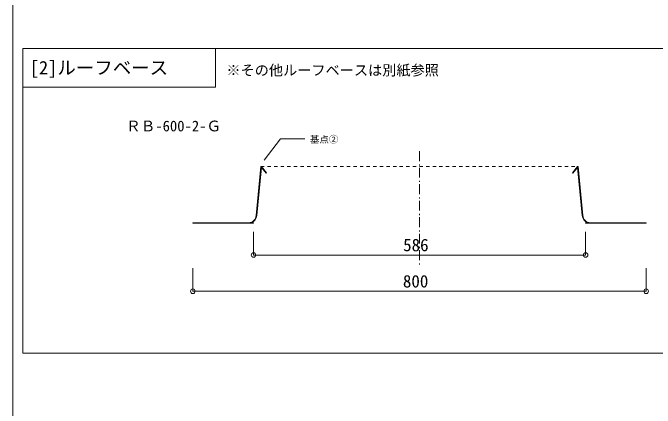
# Model space of a CAD drawing. Units: millimetres, scale not verified. Extents: x 140 to 2970, y -2076 to 1999.
# Drawn here: x 140 to 1274, y -1167 to -469 of the extents above; entities that cross this region are included whole.
import ezdxf
from ezdxf.enums import TextEntityAlignment as Align

# ---------------------------------------------------------------- set-up
doc = ezdxf.new("R2010")
doc.units = ezdxf.units.MM
doc.header["$LTSCALE"] = 7
doc.linetypes.add('USER1', pattern=[1.66656, 0.83312, -0.83344])
doc.linetypes.add('USER4', pattern=[4.16656, 2.5, -0.83312, 0.27772, -0.55572])
for name, color, linetype, lineweight in [('0-0_0', 4, 'Continuous', 18), ('0-4___-1', 4, 'Continuous', 18), ('0-5___', 4, 'Continuous', 18)]:
    doc.layers.add(name, color=color, linetype=linetype, lineweight=lineweight)
doc.styles.add('ＭＳ ゴシック', font='')
doc.styles.get('ＭＳ ゴシック').set_extended_font_data('MS Gothic')

msp = doc.modelspace()

# ---------------------------------------------------------------- linework, layer by layer
at = {"layer": '0-0_0', "color": 7, "lineweight": 15}
for p, q in [((565.112, -896.628), (573.112, -896.628)), ((1151.112, -896.628), (1143.112, -896.628)), ((457.99, -960.669), (465.99, -960.669)), ((1257.99, -960.669), (1249.99, -960.669))]:
    msp.add_line(p, q, dxfattribs=at)
for centre in [(565.112, -896.628), (1151.112, -896.628), (457.99, -960.669), (1257.99, -960.669)]:
    msp.add_circle(centre, 4, dxfattribs=at)
at = {"layer": '0-4___-1'}
for p, q in [((565.112, -855.684), (565.112, -896.808)), ((1151.112, -855.684), (1151.112, -896.808)), ((573.112, -896.628), (1143.112, -896.628)), ((457.99, -919.726), (457.99, -960.849)), ((1257.99, -919.726), (1257.99, -960.849)), ((465.99, -960.669), (1249.99, -960.669))]:
    msp.add_line(p, q, dxfattribs=at)
at = {"layer": '0-5___', "linetype": 'USER4'}
msp.add_line((858.112, -713.197), (858.112, -917.197), dxfattribs=at)
at = {"layer": '0-5___'}
for p, q in [((577.99, -740.51), (569.798, -826.763)), ((578.859, -741.936), (570.793, -826.857)), ((577.99, -740.51), (578.99, -740.51)), ((578.859, -741.936), (587.122, -752.123)), ((578.99, -740.51), (587.899, -751.493)), ((1136.99, -740.51), (1127.952, -751.387)), ((1137.119, -741.919), (1128.721, -752.026)), ((1137.99, -740.51), (1136.99, -740.51)), ((1137.119, -741.919), (1145.186, -826.857)), ((1137.99, -740.51), (1146.182, -826.763)), ((587.899, -751.493), (587.192, -752.2)), ((1127.952, -751.387), (1128.659, -752.094)), ((457.99, -839.51), (564.99, -839.51)), ((457.99, -839.51), (457.99, -840.51)), ((457.99, -840.51), (564.99, -840.51)), ((564.99, -839.51), (564.99, -840.51)), ((1150.99, -839.51), (1257.99, -839.51)), ((1150.99, -839.51), (1150.99, -840.51)), ((1150.99, -840.51), (1257.99, -840.51)), ((1257.99, -839.51), (1257.99, -840.51))]:
    msp.add_line(p, q, dxfattribs=at)
at = {"layer": '0-5___', "linetype": 'USER1'}
msp.add_line((577.99, -740.51), (1137.99, -740.51), dxfattribs=at)
at = {"layer": '0-5___', "color": 3}
msp.add_lwpolyline([(140.268, -2076.212), (140.268, 1998.788), (2970.268, 1998.788), (2970.268, -2076.212)], close=True, dxfattribs=at)
at = {"layer": '0-5___'}
for points in [[(158.112, -532.081), (498.112, -532.081), (498.112, -600.081), (158.112, -600.081)], [(158.112, -532.081), (2948.112, -532.081), (2948.112, -1070.081), (158.112, -1070.081)]]:
    msp.add_lwpolyline(points, close=True, dxfattribs=at)
msp.add_lwpolyline([(583.857, -729.197), (612.621, -691.197), (655.603, -691.197)], dxfattribs=at)
for centre, radius, start, end in [((556.053, -825.729), 13.784, 271.12372, 355.69827), ((556.053, -825.729), 14.784, 291.22294, 355.69827), ((1159.927, -825.729), 14.784, 184.30173, 248.77706), ((1159.927, -825.729), 13.784, 184.30173, 268.87628)]:
    msp.add_arc(centre, radius, start, end, dxfattribs=at)

# ---------------------------------------------------------------- texts
at = {"layer": '0-4___-1', "color": 7, "style": 'ＭＳ ゴシック'}
for s, p in [('586', (829.102, -896.538)), ('800', (828.675, -960.579))]:
    msp.add_text(s, height=21.99, dxfattribs=at).set_placement(p, align=Align.BOTTOM_LEFT)
at = {"layer": '0-5___', "color": 7, "style": 'ＭＳ ゴシック'}
for s, height, p in [('[2]ルーフベース', 23.88, (170.112, -584.867)), ('※その他ルーフベースは別紙参照', 18.33, (517.15, -584.867)), ('ＲＢ-600-2-Ｇ', 18.95, (340.043, -683.872)), ('基点②', 11.94, (664.603, -701.971))]:
    msp.add_text(s, height=height, dxfattribs=at).set_placement(p, align=Align.BOTTOM_LEFT)

doc.saveas('drawing.dxf')
